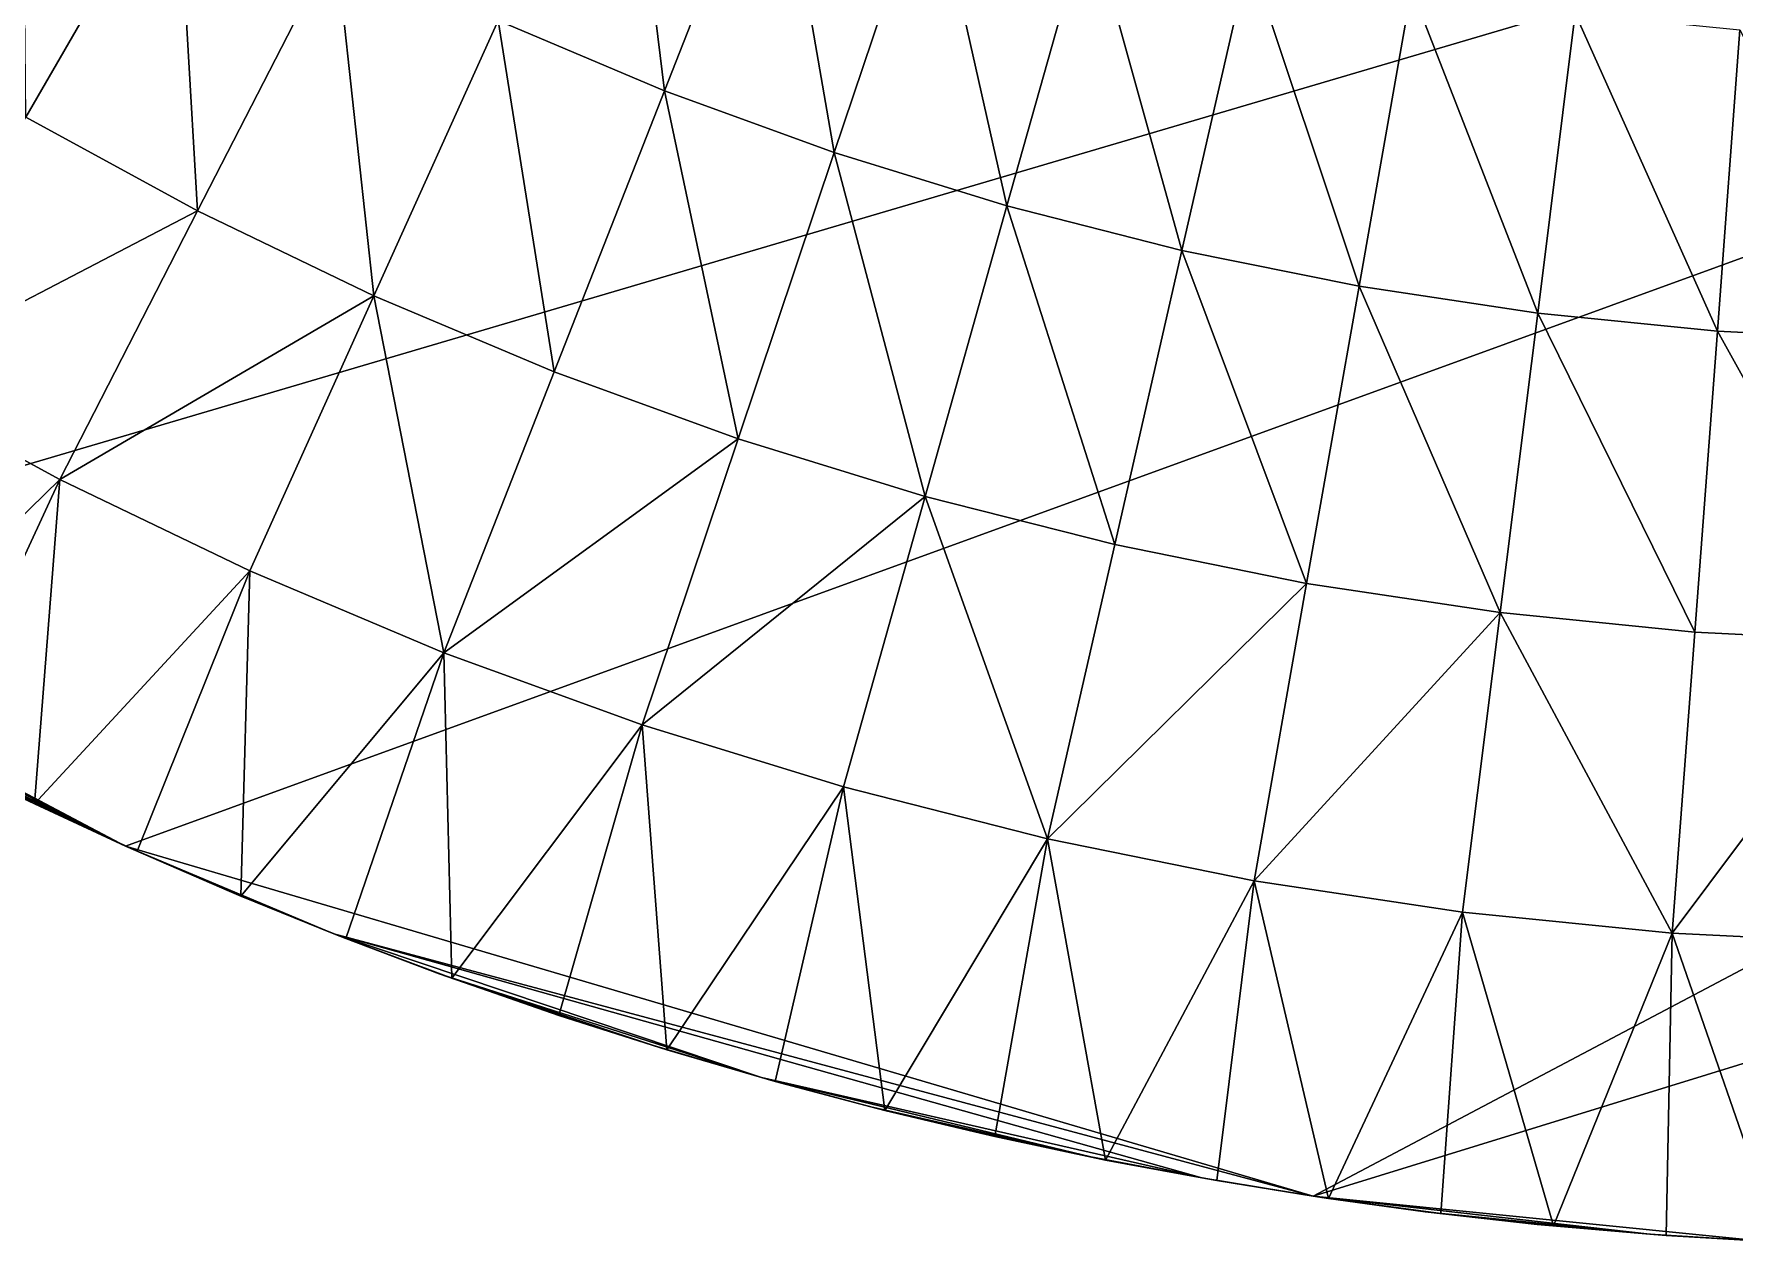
# Model space of a CAD drawing. Header units: millimetres. Extents: x -3750 to 5350, y -3750 to 3750.
# Drawn here: x -1618 to -210, y -3746 to -2746 of the extents above; entities that cross this region are included whole.
import ezdxf

# ---------------------------------------------------------------- set-up
doc = ezdxf.new("R2010")
doc.units = ezdxf.units.MM
doc.header["$MEASUREMENT"] = 0
doc.layers.add('MESH_3D', color=2, linetype='CONTINUOUS')

msp = doc.modelspace()

# ---------------------------------------------------------------- linework, layer by layer
at = {"layer": 'MESH_3D'}
for points in [[(3378.6, -1627.1, 32500), (-2410.5, 2872.7, 32500), (-1955.4, -3199.8, 32500)], [(3378.6, -1627.1, 32500), (-1955.4, -3199.8, 32500), (-1542.3, -3418.1, 32500)], [(3378.6, -1627.1, 32500), (-1542.3, -3418.1, 32500), (-558.9, -3708.1, 32500)], [(3378.6, -1627.1, 32500), (-558.9, -3708.1, 32500), (2550.6, -2748.9, 32500)], [(-1096, -2792.6, 24400), (-1233.9, -2734.5, 24400), (-1131, -2506.6, 24200)], [(-1096, -2792.6, 24400), (-1131, -2506.6, 24200), (-1004.7, -2559.9, 24200)], [(-1625, -2814.6, 24600), (-1627.6, -2520.1, 24400), (-1500, -2598.1, 24400)], [(-955.5, -2843.8, 24400), (-1096, -2792.6, 24400), (-1004.7, -2559.9, 24200)], [(-955.5, -2843.8, 24400), (-1004.7, -2559.9, 24200), (-875.8, -2606.8, 24200)], [(-1482.7, -2892.1, 24600), (-1625, -2814.6, 24600), (-1500, -2598.1, 24400)], [(-1482.7, -2892.1, 24600), (-1500, -2598.1, 24400), (-1368.6, -2669.6, 24400)], [(-812.5, -2887.9, 24400), (-955.5, -2843.8, 24400), (-875.8, -2606.8, 24200)], [(-812.5, -2887.9, 24400), (-875.8, -2606.8, 24200), (-744.8, -2647.2, 24200)], [(-667.6, -2924.8, 24400), (-812.5, -2887.9, 24400), (-744.8, -2647.2, 24200)], [(-667.6, -2924.8, 24400), (-744.8, -2647.2, 24200), (-611.9, -2681.1, 24200)], [(-1336.7, -2962.4, 24600), (-1482.7, -2892.1, 24600), (-1368.6, -2669.6, 24400)], [(-1336.7, -2962.4, 24600), (-1368.6, -2669.6, 24400), (-1233.9, -2734.5, 24400)], [(-520.9, -2954.4, 24400), (-667.6, -2924.8, 24400), (-611.9, -2681.1, 24200)], [(-520.9, -2954.4, 24400), (-611.9, -2681.1, 24200), (-477.5, -2708.2, 24200)], [(-373, -2976.7, 24400), (-520.9, -2954.4, 24400), (-477.5, -2708.2, 24200)], [(-373, -2976.7, 24400), (-477.5, -2708.2, 24200), (-341.9, -2728.7, 24200)], [(-224.2, -2991.6, 24400), (-373, -2976.7, 24400), (-341.9, -2728.7, 24200)], [(-224.2, -2991.6, 24400), (-341.9, -2728.7, 24200), (-205.5, -2742.3, 24200)], [(-1187.4, -3025.3, 24600), (-1336.7, -2962.4, 24600), (-1233.9, -2734.5, 24400)], [(-1187.4, -3025.3, 24600), (-1233.9, -2734.5, 24400), (-1096, -2792.6, 24400)], [(-74.8, -2999.1, 24400), (-224.2, -2991.6, 24400), (-205.5, -2742.3, 24200)], [(2550.6, -2748.9, 32500), (-558.9, -3708.1, 32500), (-186.9, -3745.3, 32500)], [(-1035.1, -3080.8, 24600), (-1187.4, -3025.3, 24600), (-1096, -2792.6, 24400)], [(-1035.1, -3080.8, 24600), (-1096, -2792.6, 24400), (-955.5, -2843.8, 24400)], [(-1750, -3031.1, 24800), (-1625, -2814.6, 24600), (-1482.7, -2892.1, 24600)], [(-880.2, -3128.5, 24600), (-1035.1, -3080.8, 24600), (-955.5, -2843.8, 24400)], [(-880.2, -3128.5, 24600), (-955.5, -2843.8, 24400), (-812.5, -2887.9, 24400)], [(-1596.7, -3114.6, 24800), (-1750, -3031.1, 24800), (-1482.7, -2892.1, 24600)], [(-1596.7, -3114.6, 24800), (-1482.7, -2892.1, 24600), (-1336.7, -2962.4, 24600)], [(-723.2, -3168.5, 24600), (-880.2, -3128.5, 24600), (-812.5, -2887.9, 24400)], [(-723.2, -3168.5, 24600), (-812.5, -2887.9, 24400), (-667.6, -2924.8, 24400)], [(-564.4, -3200.6, 24600), (-723.2, -3168.5, 24600), (-667.6, -2924.8, 24400)], [(-564.4, -3200.6, 24600), (-667.6, -2924.8, 24400), (-520.9, -2954.4, 24400)], [(-404.1, -3224.8, 24600), (-564.4, -3200.6, 24600), (-520.9, -2954.4, 24400)], [(-404.1, -3224.8, 24600), (-520.9, -2954.4, 24400), (-373, -2976.7, 24400)], [(-1439.5, -3190.3, 24800), (-1596.7, -3114.6, 24800), (-1336.7, -2962.4, 24600)], [(-1278.7, -3258.1, 24800), (-1439.5, -3190.3, 24800), (-1336.7, -2962.4, 24600)], [(-1278.7, -3258.1, 24800), (-1336.7, -2962.4, 24600), (-1187.4, -3025.3, 24600)], [(-242.9, -3240.9, 24600), (-404.1, -3224.8, 24600), (-373, -2976.7, 24400)], [(-242.9, -3240.9, 24600), (-373, -2976.7, 24400), (-224.2, -2991.6, 24400)], [(-81, -3249, 24600), (-242.9, -3240.9, 24600), (-224.2, -2991.6, 24400)], [(-81, -3249, 24600), (-224.2, -2991.6, 24400), (-74.8, -2999.1, 24400)], [(-1278.7, -3258.1, 24800), (-1187.4, -3025.3, 24600), (-1035.1, -3080.8, 24600)], [(-1596.7, -3114.6, 24800), (-1784.9, -3298, 25000), (-1750, -3031.1, 24800)], [(-1114.7, -3317.7, 24800), (-1278.7, -3258.1, 24800), (-1035.1, -3080.8, 24600)], [(-1114.7, -3317.7, 24800), (-1035.1, -3080.8, 24600), (-880.2, -3128.5, 24600)], [(-1596.7, -3114.6, 24800), (-1701.9, -3341.6, 25000), (-1784.9, -3298, 25000)], [(-1596.7, -3114.6, 24800), (-1617.8, -3383.1, 25000), (-1701.9, -3341.6, 25000)], [(-1439.5, -3190.3, 24800), (-1617.8, -3383.1, 25000), (-1596.7, -3114.6, 24800)], [(-947.9, -3369.2, 24800), (-1114.7, -3317.7, 24800), (-880.2, -3128.5, 24600)], [(-778.8, -3412.2, 24800), (-947.9, -3369.2, 24800), (-880.2, -3128.5, 24600)], [(-778.8, -3412.2, 24800), (-880.2, -3128.5, 24600), (-723.2, -3168.5, 24600)], [(-778.8, -3412.2, 24800), (-723.2, -3168.5, 24600), (-564.4, -3200.6, 24600)], [(-1439.5, -3190.3, 24800), (-1532.8, -3422.4, 25000), (-1617.8, -3383.1, 25000)], [(-1439.5, -3190.3, 24800), (-1446.8, -3459.7, 25000), (-1532.8, -3422.4, 25000)], [(-1278.7, -3258.1, 24800), (-1446.8, -3459.7, 25000), (-1439.5, -3190.3, 24800)], [(-1542.3, -3418.1, 32500), (-1955.4, -3199.8, 32500), (-1875, -3247.6, 32500)], [(-607.8, -3446.8, 24800), (-778.8, -3412.2, 24800), (-564.4, -3200.6, 24600)], [(-607.8, -3446.8, 24800), (-564.4, -3200.6, 24600), (-404.1, -3224.8, 24600)], [(-435.2, -3472.8, 24800), (-607.8, -3446.8, 24800), (-404.1, -3224.8, 24600)], [(-261.6, -3490.2, 24800), (-435.2, -3472.8, 24800), (-404.1, -3224.8, 24600)], [(-261.6, -3490.2, 24800), (-404.1, -3224.8, 24600), (-242.9, -3240.9, 24600)], [(-1542.3, -3418.1, 32500), (-1875, -3247.6, 32500), (-1793.5, -3293.3, 32500)], [(-261.6, -3490.2, 24800), (-242.9, -3240.9, 24600), (-81, -3249, 24600)], [(-87.3, -3498.9, 24800), (-261.6, -3490.2, 24800), (-81, -3249, 24600)], [(-1278.7, -3258.1, 24800), (-1359.9, -3494.8, 25000), (-1446.8, -3459.7, 25000)], [(-1278.7, -3258.1, 24800), (-1272.1, -3527.6, 25000), (-1359.9, -3494.8, 25000)], [(-1114.7, -3317.7, 24800), (-1272.1, -3527.6, 25000), (-1278.7, -3258.1, 24800)], [(-1542.3, -3418.1, 32500), (-1793.5, -3293.3, 32500), (-1710.8, -3337, 32500)], [(-1114.7, -3317.7, 24800), (-1183.5, -3558.3, 25000), (-1272.1, -3527.6, 25000)], [(-1114.7, -3317.7, 24800), (-1094.2, -3586.8, 25000), (-1183.5, -3558.3, 25000)], [(-947.9, -3369.2, 24800), (-1094.2, -3586.8, 25000), (-1114.7, -3317.7, 24800)], [(-1542.3, -3418.1, 32500), (-1710.8, -3337, 32500), (-1627.1, -3378.6, 32500)], [(-1627.1, -3378.6, 32500), (-1701.9, -3341.6, 25000), (-1617.8, -3383.1, 25000)], [(-947.9, -3369.2, 24800), (-1004.3, -3613, 25000), (-1094.2, -3586.8, 25000)], [(-947.9, -3369.2, 24800), (-913.6, -3637, 25000), (-1004.3, -3613, 25000)], [(-778.8, -3412.2, 24800), (-913.6, -3637, 25000), (-947.9, -3369.2, 24800)], [(-1542.3, -3418.1, 32500), (-1627.1, -3378.6, 32500), (-1617.8, -3383.1, 25000)], [(-1542.3, -3418.1, 32500), (-1617.8, -3383.1, 25000), (-1532.8, -3422.4, 25000)], [(-1456.6, -3455.5, 32500), (-1542.3, -3418.1, 32500), (-1532.8, -3422.4, 25000)], [(-1370, -3490.8, 32500), (-1542.3, -3418.1, 32500), (-1456.6, -3455.5, 32500)], [(-558.9, -3708.1, 32500), (-1542.3, -3418.1, 32500), (-1370, -3490.8, 32500)], [(-778.8, -3412.2, 24800), (-822.5, -3658.7, 25000), (-913.6, -3637, 25000)], [(-778.8, -3412.2, 24800), (-730.8, -3678.1, 25000), (-822.5, -3658.7, 25000)], [(-607.8, -3446.8, 24800), (-730.8, -3678.1, 25000), (-778.8, -3412.2, 24800)], [(-1456.6, -3455.5, 32500), (-1532.8, -3422.4, 25000), (-1446.8, -3459.7, 25000)], [(-607.8, -3446.8, 24800), (-638.6, -3695.2, 25000), (-730.8, -3678.1, 25000)], [(-607.8, -3446.8, 24800), (-546.1, -3710, 25000), (-638.6, -3695.2, 25000)], [(-435.2, -3472.8, 24800), (-546.1, -3710, 25000), (-607.8, -3446.8, 24800)], [(-1370, -3490.8, 32500), (-1456.6, -3455.5, 32500), (-1446.8, -3459.7, 25000)], [(-1370, -3490.8, 32500), (-1446.8, -3459.7, 25000), (-1359.9, -3494.8, 25000)], [(-435.2, -3472.8, 24800), (-453.2, -3722.5, 25000), (-546.1, -3710, 25000)], [(-435.2, -3472.8, 24800), (-360, -3732.7, 25000), (-453.2, -3722.5, 25000)], [(-261.6, -3490.2, 24800), (-360, -3732.7, 25000), (-435.2, -3472.8, 24800)], [(-1282.6, -3523.8, 32500), (-1370, -3490.8, 32500), (-1359.9, -3494.8, 25000)], [(-1015.7, -3609.8, 32500), (-1370, -3490.8, 32500), (-1282.6, -3523.8, 32500)], [(-651.2, -3693, 32500), (-1370, -3490.8, 32500), (-1015.7, -3609.8, 32500)], [(-558.9, -3708.1, 32500), (-1370, -3490.8, 32500), (-651.2, -3693, 32500)], [(-261.6, -3490.2, 24800), (-266.6, -3740.5, 25000), (-360, -3732.7, 25000)], [(-261.6, -3490.2, 24800), (-173.1, -3746, 25000), (-266.6, -3740.5, 25000)], [(-87.3, -3498.9, 24800), (-173.1, -3746, 25000), (-261.6, -3490.2, 24800)], [(-1282.6, -3523.8, 32500), (-1359.9, -3494.8, 25000), (-1272.1, -3527.6, 25000)], [(-1194.3, -3554.7, 32500), (-1282.6, -3523.8, 32500), (-1272.1, -3527.6, 25000)], [(-1105.3, -3583.4, 32500), (-1282.6, -3523.8, 32500), (-1194.3, -3554.7, 32500)], [(-1015.7, -3609.8, 32500), (-1282.6, -3523.8, 32500), (-1105.3, -3583.4, 32500)], [(-1194.3, -3554.7, 32500), (-1272.1, -3527.6, 25000), (-1183.5, -3558.3, 25000)], [(-1105.3, -3583.4, 32500), (-1194.3, -3554.7, 32500), (-1183.5, -3558.3, 25000)], [(-1105.3, -3583.4, 32500), (-1183.5, -3558.3, 25000), (-1094.2, -3586.8, 25000)], [(-1015.7, -3609.8, 32500), (-1105.3, -3583.4, 32500), (-1094.2, -3586.8, 25000)], [(-1015.7, -3609.8, 32500), (-1094.2, -3586.8, 25000), (-1004.3, -3613, 25000)], [(-925.3, -3634, 32500), (-1015.7, -3609.8, 32500), (-1004.3, -3613, 25000)], [(-743, -3675.6, 32500), (-1015.7, -3609.8, 32500), (-925.3, -3634, 32500)], [(-651.2, -3693, 32500), (-1015.7, -3609.8, 32500), (-743, -3675.6, 32500)], [(-925.3, -3634, 32500), (-1004.3, -3613, 25000), (-913.6, -3637, 25000)], [(-834.5, -3656, 32500), (-925.3, -3634, 32500), (-913.6, -3637, 25000)], [(-743, -3675.6, 32500), (-925.3, -3634, 32500), (-834.5, -3656, 32500)], [(-834.5, -3656, 32500), (-913.6, -3637, 25000), (-822.5, -3658.7, 25000)], [(-743, -3675.6, 32500), (-834.5, -3656, 32500), (-822.5, -3658.7, 25000)], [(-743, -3675.6, 32500), (-822.5, -3658.7, 25000), (-730.8, -3678.1, 25000)], [(-651.2, -3693, 32500), (-743, -3675.6, 32500), (-730.8, -3678.1, 25000)], [(-651.2, -3693, 32500), (-730.8, -3678.1, 25000), (-638.6, -3695.2, 25000)], [(-558.9, -3708.1, 32500), (-651.2, -3693, 32500), (-638.6, -3695.2, 25000)], [(-558.9, -3708.1, 32500), (-638.6, -3695.2, 25000), (-546.1, -3710, 25000)], [(-466.3, -3720.9, 32500), (-558.9, -3708.1, 32500), (-546.1, -3710, 25000)], [(-280.2, -3739.5, 32500), (-558.9, -3708.1, 32500), (-466.3, -3720.9, 32500)], [(-186.9, -3745.3, 32500), (-558.9, -3708.1, 32500), (-280.2, -3739.5, 32500)], [(-466.3, -3720.9, 32500), (-546.1, -3710, 25000), (-453.2, -3722.5, 25000)], [(-373.4, -3731.4, 32500), (-466.3, -3720.9, 32500), (-453.2, -3722.5, 25000)], [(-280.2, -3739.5, 32500), (-466.3, -3720.9, 32500), (-373.4, -3731.4, 32500)], [(-373.4, -3731.4, 32500), (-453.2, -3722.5, 25000), (-360, -3732.7, 25000)], [(-280.2, -3739.5, 32500), (-373.4, -3731.4, 32500), (-360, -3732.7, 25000)], [(-280.2, -3739.5, 32500), (-360, -3732.7, 25000), (-266.6, -3740.5, 25000)], [(-186.9, -3745.3, 32500), (-280.2, -3739.5, 32500), (-266.6, -3740.5, 25000)], [(-186.9, -3745.3, 32500), (-266.6, -3740.5, 25000), (-173.1, -3746, 25000)]]:
    msp.add_3dface(points, dxfattribs=at)

doc.saveas('drawing.dxf')
